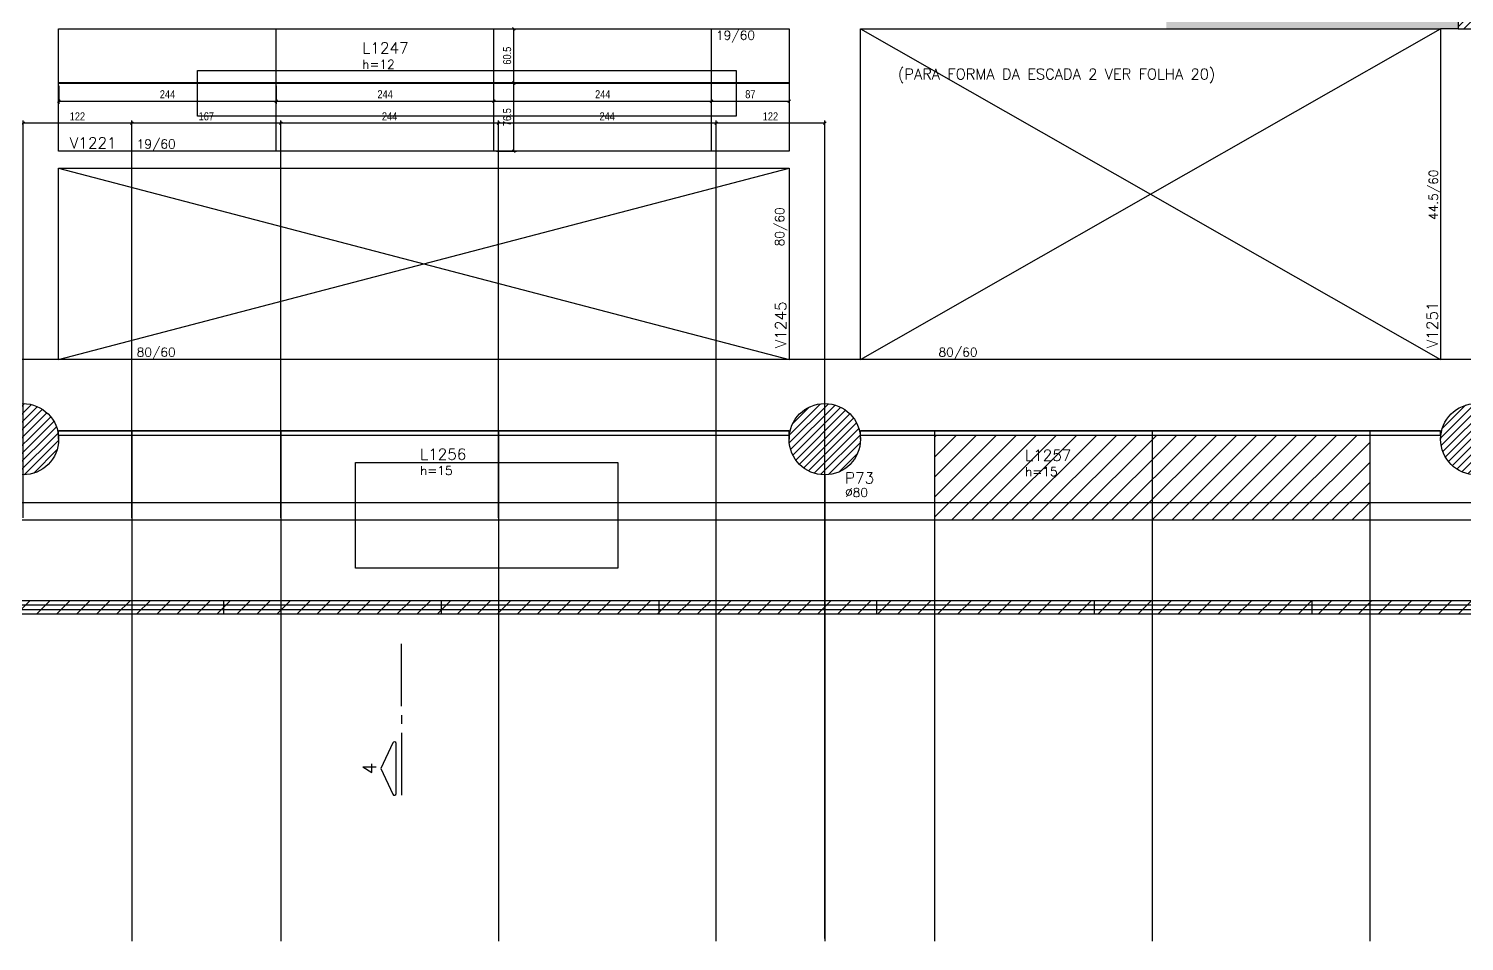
# Model space of a CAD drawing. Extents: x -3557 to 8661, y -614 to 3008.
# Drawn here: x -1396 to 214, y -532 to 492 of the extents above; entities that cross this region are included whole.
import ezdxf
from ezdxf.enums import TextEntityAlignment as Align

# ---------------------------------------------------------------- set-up
doc = ezdxf.new("R2010")
doc.units = 0
doc.linetypes.add('DASHED', pattern=[0.75, 0.5, -0.25])
for name, color, linetype in [('242', 12, 'Continuous'), ('71', 6, 'Continuous'), ('COTA', 241, 'Continuous'), ('F-CORTE-INDICAÇÃO', 4, 'Continuous'), ('F-LAJES', 3, 'Continuous'), ('F-LAJES-DIM', 2, 'Continuous'), ('F-LAJES-NOME', 4, 'Continuous'), ('F-PILARES-DIM', 172, 'Continuous'), ('F-PILARES-HACH', 174, 'Continuous'), ('F-PILARES-NOME', 170, 'Continuous'), ('F-PILARES-S', 170, 'Continuous'), ('F-TEXTO', 6, 'Continuous'), ('F-VIGAS', 3, 'Continuous'), ('F-VIGAS-DIM', 2, 'Continuous'), ('F-VIGAS-NOME', 4, 'Continuous'), ('F-VÃO', 1, 'Continuous'), ('Painéis', 200, 'Continuous'), ('SARR_2.2x7', 40, 'Continuous')]:
    doc.layers.add(name, color=color, linetype=linetype)
doc.layers.add('F-DESNIVEL-3', color=7, linetype='Continuous', true_color=0xd5c7ff)
doc.layers.add('Hachura', color=251, linetype='Continuous', lineweight=9)
doc.styles.add('COTA TECNICA-50', font='techl___.ttf', dxfattribs={"height": 9})
doc.styles.add('CP-TEXTO', font='romans.shx')
doc.styles.add('MCP', font='romans.shx')
doc.styles.add('ROMANS', font='romans.shx')
doc.dimstyles.new('COTA PAINEL-50', dxfattribs={"dimtxt": 9, "dimasz": 3, "dimexe": 3, "dimexo": 3, "dimgap": 3, "dimtad": 1, "dimdec": 1, "dimzin": 12, "dimdsep": 46, "dimtxsty": 'COTA TECNICA-50', "dimblk1": 'OBLIQUE', "dimblk2": 'OBLIQUE', "dimsah": 1, "dimcen": 0.9, "dimclrd": 4, "dimclre": 4, "dimclrt": 240, "dimadec": 1, "dimazin": 3, "dimtfac": 1, "dimtdec": 1, "dimtmove": 0, "dimatfit": 3, "dimfxl": 1, "dimtolj": 1, "dimtzin": 12, "dimarcsym": 0})
pattern_1 = [(45, (-2007.842, 515.9404), (-4.419417, 4.419417), [])]
pattern_2 = [(45, (-5980.992, -425.763), (-11.22532, 11.22532), [])]

# ---------------------------------------------------------------- blocks, each defined once
blk = doc.blocks.new('A$C272F5BA6')
at = {"layer": 'F-DESNIVEL-3', "linetype": 'Continuous'}
h = blk.add_hatch(color=256, dxfattribs=at)
h.dxf.hatch_style = 1
h.paths.add_polyline_path([(-74, 279), (-327, 279), (-355, 279), (-355, 155.5), (-327, 155.5), (-327, 19), (-326.9, 19), (-326.9, 0), (0, 0), (0, 19), (-74, 19)])
blk = doc.blocks.new('*U8')
at = {"layer": 'F-CORTE-INDICAÇÃO'}
for p, q in [((-100, 0), (-170, 0)), ((-80, 0), (-90, 0)), ((-70, 0), (0, 0))]:
    blk.add_line(p, q, dxfattribs=at)
blk.add_lwpolyline([(-112, 6, 0.802585), (-111.2, 9.8), (-140, 23.3), (-168.8, 9.8, 0.802585), (-168, 6)], format="xyb", close=True, dxfattribs=at)
at = {"layer": 'F-CORTE-INDICAÇÃO', "style": 'ROMANS'}
blk.add_attdef('CORTE', text='', height=15, dxfattribs=at).set_placement((-140, 35.8), align=Align.MIDDLE_CENTER)
at = {"layer": 'F-CORTE-INDICAÇÃO', "color": 2, "style": 'ROMANS'}
blk.add_attdef('FOLHA', text='', height=12, dxfattribs=at).set_placement((-140, -10), align=Align.MIDDLE_CENTER)
blk = doc.blocks.new('_Oblique')
at = {"color": 0, "linetype": 'ByBlock', "lineweight": -2}
blk.add_line((-0.5, -0.5), (0.5, 0.5), dxfattribs=at)
blk = doc.blocks.new('*D363')
at = {"layer": 'COTA', "color": 4, "lineweight": -2, "transparency": 16777216}
for p, q in [((-1362.3, 427.9), (-1362.3, 407.8)), ((-1118.3, 427.9), (-1118.3, 407.8)), ((-1362.3, 410.8), (-1118.3, 410.8))]:
    blk.add_line(p, q, dxfattribs=at)
at = {"layer": 'Defpoints', "color": 0, "transparency": 16777216}
for p in [(-1362.3, 430.9), (-1118.3, 430.9), (-1118.3, 410.8)]:
    blk.add_point(p, dxfattribs=at)
at = {"layer": 'COTA', "color": 4, "lineweight": -2, "transparency": 16777216, "xscale": 3, "yscale": 3, "zscale": 3, "rotation": 180}
blk.add_blockref('_Oblique', (-1362.3, 410.8), dxfattribs=at)
at = {"layer": 'COTA', "color": 4, "lineweight": -2, "transparency": 16777216, "xscale": 3, "yscale": 3, "zscale": 3}
blk.add_blockref('_Oblique', (-1118.3, 410.8), dxfattribs=at)
at = {"layer": 'COTA', "color": 240, "transparency": 16777216, "insert": (-1240.3, 418.4), "char_height": 9, "attachment_point": 5, "style": 'COTA TECNICA-50'}
blk.add_mtext('\\A1;244', dxfattribs=at)
blk = doc.blocks.new('*D344')
at = {"layer": 'COTA', "color": 4, "lineweight": -2, "transparency": 16777216}
for p, q in [((-1118.3, 427.9), (-1118.3, 407.8)), ((-1118.3, 410.8), (-874.3, 410.8))]:
    blk.add_line(p, q, dxfattribs=at)
at = {"layer": 'Defpoints', "color": 0, "transparency": 16777216}
for p in [(-1118.3, 430.9), (-874.3, 410.8), (-874.3, 410.8)]:
    blk.add_point(p, dxfattribs=at)
at = {"layer": 'COTA', "color": 4, "lineweight": -2, "transparency": 16777216, "xscale": 3, "yscale": 3, "zscale": 3, "rotation": 180}
blk.add_blockref('_Oblique', (-1118.3, 410.8), dxfattribs=at)
at = {"layer": 'COTA', "color": 4, "lineweight": -2, "transparency": 16777216, "xscale": 3, "yscale": 3, "zscale": 3}
blk.add_blockref('_Oblique', (-874.3, 410.8), dxfattribs=at)
at = {"layer": 'COTA', "color": 240, "transparency": 16777216, "insert": (-996.3, 418.4), "char_height": 9, "attachment_point": 5, "style": 'COTA TECNICA-50'}
blk.add_mtext('\\A1;244', dxfattribs=at)
blk = doc.blocks.new('*D345')
at = {"layer": 'COTA', "color": 4, "lineweight": -2, "transparency": 16777216}
blk.add_line((-874.3, 410.8), (-630.3, 410.8), dxfattribs=at)
at = {"layer": 'Defpoints', "color": 0, "transparency": 16777216}
for p in [(-874.3, 410.8), (-630.3, 410.8), (-630.3, 410.8)]:
    blk.add_point(p, dxfattribs=at)
at = {"layer": 'COTA', "color": 4, "lineweight": -2, "transparency": 16777216, "xscale": 3, "yscale": 3, "zscale": 3, "rotation": 180}
blk.add_blockref('_Oblique', (-874.3, 410.8), dxfattribs=at)
at = {"layer": 'COTA', "color": 4, "lineweight": -2, "transparency": 16777216, "xscale": 3, "yscale": 3, "zscale": 3}
blk.add_blockref('_Oblique', (-630.3, 410.8), dxfattribs=at)
at = {"layer": 'COTA', "color": 240, "transparency": 16777216, "insert": (-752.3, 418.4), "char_height": 9, "attachment_point": 5, "style": 'COTA TECNICA-50'}
blk.add_mtext('\\A1;244', dxfattribs=at)
blk = doc.blocks.new('*D346')
at = {"layer": 'COTA', "color": 4, "lineweight": -2, "transparency": 16777216}
blk.add_line((-630.3, 410.8), (-543.3, 410.8), dxfattribs=at)
at = {"layer": 'Defpoints', "color": 0, "transparency": 16777216}
for p in [(-630.3, 410.8), (-543.3, 410.8), (-543.3, 410.8)]:
    blk.add_point(p, dxfattribs=at)
at = {"layer": 'COTA', "color": 4, "lineweight": -2, "transparency": 16777216, "xscale": 3, "yscale": 3, "zscale": 3, "rotation": 180}
blk.add_blockref('_Oblique', (-630.3, 410.8), dxfattribs=at)
at = {"layer": 'COTA', "color": 4, "lineweight": -2, "transparency": 16777216, "xscale": 3, "yscale": 3, "zscale": 3}
blk.add_blockref('_Oblique', (-543.3, 410.8), dxfattribs=at)
at = {"layer": 'COTA', "color": 240, "transparency": 16777216, "insert": (-586.8, 418.4), "char_height": 9, "attachment_point": 5, "style": 'COTA TECNICA-50'}
blk.add_mtext('\\A1;87', dxfattribs=at)
blk = doc.blocks.new('*D347')
at = {"layer": 'COTA', "color": 4, "lineweight": -2, "transparency": 16777216}
for p, q in [((-871.3, 430.9), (-848.9, 430.9)), ((-851.9, 354.4), (-851.9, 430.9)), ((-871.3, 354.4), (-848.9, 354.4))]:
    blk.add_line(p, q, dxfattribs=at)
at = {"layer": 'Defpoints', "color": 0, "transparency": 16777216}
for p in [(-874.3, 430.9), (-851.9, 430.9), (-874.3, 354.4)]:
    blk.add_point(p, dxfattribs=at)
at = {"layer": 'COTA', "color": 4, "lineweight": -2, "transparency": 16777216, "xscale": 3, "yscale": 3, "zscale": 3}
for p, rotation in [((-851.9, 430.9), 90), ((-851.9, 354.4), 270)]:
    blk.add_blockref('_Oblique', p, dxfattribs=dict(at, rotation=rotation))
at = {"layer": 'COTA', "color": 240, "transparency": 16777216, "insert": (-859.5, 392.7), "char_height": 9, "attachment_point": 5, "rotation": 90, "style": 'COTA TECNICA-50'}
blk.add_mtext('\\A1;76.5', dxfattribs=at)
blk = doc.blocks.new('*D348')
at = {"layer": 'COTA', "color": 4, "lineweight": -2, "transparency": 16777216}
for p, q in [((-871.3, 491.9), (-848.9, 491.9)), ((-851.9, 431.4), (-851.9, 491.9)), ((-871.3, 431.4), (-848.9, 431.4))]:
    blk.add_line(p, q, dxfattribs=at)
at = {"layer": 'Defpoints', "color": 0, "transparency": 16777216}
for p in [(-874.3, 491.9), (-851.9, 491.9), (-874.3, 431.4)]:
    blk.add_point(p, dxfattribs=at)
at = {"layer": 'COTA', "color": 4, "lineweight": -2, "transparency": 16777216, "xscale": 3, "yscale": 3, "zscale": 3}
for p, rotation in [((-851.9, 491.9), 90), ((-851.9, 431.4), 270)]:
    blk.add_blockref('_Oblique', p, dxfattribs=dict(at, rotation=rotation))
at = {"layer": 'COTA', "color": 240, "transparency": 16777216, "insert": (-859.5, 461.7), "char_height": 9, "attachment_point": 5, "rotation": 90, "style": 'COTA TECNICA-50'}
blk.add_mtext('\\A1;60.5', dxfattribs=at)
blk = doc.blocks.new('*D412')
at = {"layer": 'COTA', "color": 4, "lineweight": -2, "transparency": 16777216}
for p, q in [((-625.3, -56.6), (-625.3, 389)), ((-503.3, -528.9), (-503.3, 389)), ((-503.3, 386), (-625.3, 386))]:
    blk.add_line(p, q, dxfattribs=at)
at = {"layer": 'Defpoints', "color": 0, "transparency": 16777216}
for p in [(-625.3, 386), (-625.3, -59.6), (-503.3, -531.9)]:
    blk.add_point(p, dxfattribs=at)
at = {"layer": 'COTA', "color": 4, "lineweight": -2, "transparency": 16777216, "xscale": 3, "yscale": 3, "zscale": 3, "rotation": 180}
blk.add_blockref('_Oblique', (-625.3, 386), dxfattribs=at)
at = {"layer": 'COTA', "color": 4, "lineweight": -2, "transparency": 16777216, "xscale": 3, "yscale": 3, "zscale": 3}
blk.add_blockref('_Oblique', (-503.3, 386), dxfattribs=at)
at = {"layer": 'COTA', "color": 240, "transparency": 16777216, "insert": (-564.3, 393.6), "char_height": 9, "attachment_point": 5, "style": 'COTA TECNICA-50'}
blk.add_mtext('\\A1;122', dxfattribs=at)
blk = doc.blocks.new('*D413')
at = {"layer": 'COTA', "color": 4, "lineweight": -2, "transparency": 16777216}
for p, q in [((-869.3, -56.6), (-869.3, 389)), ((-625.3, -56.6), (-625.3, 389)), ((-625.3, 386), (-869.3, 386))]:
    blk.add_line(p, q, dxfattribs=at)
at = {"layer": 'Defpoints', "color": 0, "transparency": 16777216}
for p in [(-869.3, 386), (-869.3, -59.6), (-625.3, -59.6)]:
    blk.add_point(p, dxfattribs=at)
at = {"layer": 'COTA', "color": 4, "lineweight": -2, "transparency": 16777216, "xscale": 3, "yscale": 3, "zscale": 3, "rotation": 180}
blk.add_blockref('_Oblique', (-869.3, 386), dxfattribs=at)
at = {"layer": 'COTA', "color": 4, "lineweight": -2, "transparency": 16777216, "xscale": 3, "yscale": 3, "zscale": 3}
blk.add_blockref('_Oblique', (-625.3, 386), dxfattribs=at)
at = {"layer": 'COTA', "color": 240, "transparency": 16777216, "insert": (-747.3, 393.6), "char_height": 9, "attachment_point": 5, "style": 'COTA TECNICA-50'}
blk.add_mtext('\\A1;244', dxfattribs=at)
blk = doc.blocks.new('*D398')
at = {"layer": 'COTA', "color": 4, "lineweight": -2, "transparency": 16777216}
for p, q in [((-1113.3, -56.6), (-1113.3, 389)), ((-869.3, -56.6), (-869.3, 389)), ((-869.3, 386), (-1113.3, 386))]:
    blk.add_line(p, q, dxfattribs=at)
at = {"layer": 'Defpoints', "color": 0, "transparency": 16777216}
for p in [(-1113.3, 386), (-1113.3, -59.6), (-869.3, -59.6)]:
    blk.add_point(p, dxfattribs=at)
at = {"layer": 'COTA', "color": 4, "lineweight": -2, "transparency": 16777216, "xscale": 3, "yscale": 3, "zscale": 3, "rotation": 180}
blk.add_blockref('_Oblique', (-1113.3, 386), dxfattribs=at)
at = {"layer": 'COTA', "color": 4, "lineweight": -2, "transparency": 16777216, "xscale": 3, "yscale": 3, "zscale": 3}
blk.add_blockref('_Oblique', (-869.3, 386), dxfattribs=at)
at = {"layer": 'COTA', "color": 240, "transparency": 16777216, "insert": (-991.3, 393.6), "char_height": 9, "attachment_point": 5, "style": 'COTA TECNICA-50'}
blk.add_mtext('\\A1;244', dxfattribs=at)
blk = doc.blocks.new('*D399')
at = {"layer": 'COTA', "color": 4, "lineweight": -2, "transparency": 16777216}
for p, q in [((-1280.3, -56.6), (-1280.3, 389)), ((-1113.3, -56.6), (-1113.3, 389)), ((-1113.3, 386), (-1280.3, 386))]:
    blk.add_line(p, q, dxfattribs=at)
at = {"layer": 'Defpoints', "color": 0, "transparency": 16777216}
for p in [(-1280.3, 386), (-1280.3, -59.6), (-1113.3, -59.6)]:
    blk.add_point(p, dxfattribs=at)
at = {"layer": 'COTA', "color": 4, "lineweight": -2, "transparency": 16777216, "xscale": 3, "yscale": 3, "zscale": 3, "rotation": 180}
blk.add_blockref('_Oblique', (-1280.3, 386), dxfattribs=at)
at = {"layer": 'COTA', "color": 4, "lineweight": -2, "transparency": 16777216, "xscale": 3, "yscale": 3, "zscale": 3}
blk.add_blockref('_Oblique', (-1113.3, 386), dxfattribs=at)
at = {"layer": 'COTA', "color": 240, "transparency": 16777216, "insert": (-1196.8, 393.6), "char_height": 9, "attachment_point": 5, "style": 'COTA TECNICA-50'}
blk.add_mtext('\\A1;167', dxfattribs=at)
blk = doc.blocks.new('*D400')
at = {"layer": 'COTA', "color": 4, "lineweight": -2, "transparency": 16777216}
for p, q in [((-1402.3, -56.6), (-1402.3, 389)), ((-1280.3, -56.6), (-1280.3, 389)), ((-1280.3, 386), (-1402.3, 386))]:
    blk.add_line(p, q, dxfattribs=at)
at = {"layer": 'Defpoints', "color": 0, "transparency": 16777216}
for p in [(-1402.3, 386), (-1402.3, -59.6), (-1280.3, -59.6)]:
    blk.add_point(p, dxfattribs=at)
at = {"layer": 'COTA', "color": 4, "lineweight": -2, "transparency": 16777216, "xscale": 3, "yscale": 3, "zscale": 3, "rotation": 180}
blk.add_blockref('_Oblique', (-1402.3, 386), dxfattribs=at)
at = {"layer": 'COTA', "color": 4, "lineweight": -2, "transparency": 16777216, "xscale": 3, "yscale": 3, "zscale": 3}
blk.add_blockref('_Oblique', (-1280.3, 386), dxfattribs=at)
at = {"layer": 'COTA', "color": 240, "transparency": 16777216, "insert": (-1341.3, 393.6), "char_height": 9, "attachment_point": 5, "style": 'COTA TECNICA-50'}
blk.add_mtext('\\A1;122', dxfattribs=at)

msp = doc.modelspace()

# ---------------------------------------------------------------- hatches: boundary and pattern name
at = {"layer": 'F-PILARES-HACH', "linetype": 'Continuous'}
h = msp.add_hatch(dxfattribs=at)
h.set_pattern_fill('ANSI31', color=256, scale=50, style=0)
h.set_pattern_definition(pattern_1)
h.paths.add_polyline_path([(206.66, 491.94), (231.66, 491.94), (231.66, 650.94), (206.66, 650.94)], flags=16)
h = msp.add_hatch(dxfattribs=at)
h.set_pattern_fill('ANSI31', color=256, scale=50)
h.set_pattern_definition(pattern_1)
edge = h.paths.add_edge_path()
edge.add_arc((-1402.34, 31.44), 40, 0, 360)
h = msp.add_hatch(dxfattribs=at)
h.set_pattern_fill('ANSI31', color=256, scale=50)
h.set_pattern_definition(pattern_1)
edge = h.paths.add_edge_path()
edge.add_arc((-503.34, 31.44), 40, 0, 360)
h = msp.add_hatch(dxfattribs=at)
h.set_pattern_fill('ANSI31', color=256, scale=50)
h.set_pattern_definition(pattern_1)
edge = h.paths.add_edge_path()
edge.add_arc((227.16, 31.44), 40, 0, 360)
at = {"layer": 'Hachura', "linetype": 'ByBlock'}
h = msp.add_hatch(dxfattribs=at)
h.set_pattern_fill('ANSI31', color=256, scale=5)
h.set_pattern_definition(pattern_2)
h.paths.add_polyline_path([(-380.34, 35.94), (-380.34, -39.56), (-136.34, -39.56), (-136.34, 35.94)])
h.paths.add_polyline_path([(-136.34, -59.56), (-136.34, -39.56), (-380.34, -39.56), (-380.34, -59.56)])
h.paths.add_polyline_path([(107.66, -59.56), (107.66, -39.56), (-136.34, -39.56), (-136.34, -59.56)])
h.paths.add_polyline_path([(107.66, -39.56), (107.66, 35.94), (-136.34, 35.94), (-136.34, -39.56)])
h = msp.add_hatch(dxfattribs=at)
h.set_pattern_fill('ANSI31', color=256, scale=5)
h.set_pattern_definition(pattern_2)
h.paths.add_polyline_path([(1018.66, -149.5), (1018.66, -164.5), (1262.66, -164.5), (1262.66, -149.5)])
h.paths.add_polyline_path([(774.66, -149.5), (774.66, -164.5), (1018.66, -164.5), (1018.66, -149.5)])
h.paths.add_polyline_path([(530.66, -149.5), (530.66, -164.5), (774.66, -164.5), (774.66, -149.5)])
h.paths.add_polyline_path([(530.66, -164.5), (530.66, -149.5), (286.66, -149.5), (286.66, -164.5)])
h.paths.add_polyline_path([(42.66, -149.5), (42.66, -164.5), (286.66, -164.5), (286.66, -149.5)])
h.paths.add_polyline_path([(-201.34, -149.5), (-201.34, -164.5), (42.66, -164.5), (42.66, -149.5)])
h.paths.add_polyline_path([(-445.34, -149.5), (-445.34, -164.5), (-201.34, -164.5), (-201.34, -149.5)])
h.paths.add_polyline_path([(-445.34, -164.5), (-445.34, -149.5), (-689.34, -149.5), (-689.34, -164.5)])
h.paths.add_polyline_path([(-933.34, -149.5), (-933.34, -164.5), (-689.34, -164.5), (-689.34, -149.5)])
h.paths.add_polyline_path([(-933.34, -164.5), (-933.34, -149.5), (-1177.34, -149.5), (-1177.34, -164.5)])
h.paths.add_polyline_path([(-1421.34, -149.5), (-1421.34, -164.5), (-1177.34, -164.5), (-1177.34, -149.5)])
h.paths.add_polyline_path([(-1421.34, -164.5), (-1421.34, -149.5), (-1665.34, -149.5), (-1665.34, -164.5)])

# ---------------------------------------------------------------- linework, layer by layer
at = {"layer": '242', "linetype": 'Continuous'}
msp.add_line((-503.34, 31.44), (-503.34, 31.44), dxfattribs=at)
at = {"layer": '71', "color": 1, "linetype": 'DASHED'}
for p, q in [((-1362.34, 35.94), (-1362.34, 40.94)), ((-543.34, 40.94), (-1362.34, 40.94)), ((-1362.34, 35.94), (-543.34, 35.94)), ((-543.34, 35.94), (-543.34, 40.94)), ((-463.34, 35.94), (-463.34, 40.94)), ((187.16, 40.94), (-463.34, 40.94)), ((-463.34, 35.94), (187.16, 35.94)), ((187.16, 35.94), (187.16, 40.94))]:
    msp.add_line(p, q, dxfattribs=at)
at = {"layer": 'COTA'}
for points in [[(-1206.79, 445.18), (-602.65, 445.18), (-602.65, 393.68), (-1206.79, 393.68)], [(-1029.64, 5.47), (-735.22, 5.47), (-735.22, -113.3), (-1029.64, -113.3)]]:
    msp.add_lwpolyline(points, close=True, dxfattribs=at)
at = {"layer": 'F-DESNIVEL-3', "linetype": 'Continuous'}
msp.add_solid([(139.66, 491.94), (-120.24, 491.94), (139.66, 491.94)], dxfattribs=at)
at = {"layer": 'F-LAJES', "linetype": 'Continuous'}
msp.add_line((-3480.58, -39.56), (1251.66, -39.56), dxfattribs=at)
at = {"layer": 'F-PILARES-S', "linetype": 'Continuous'}
msp.add_lwpolyline([(206.66, 491.94), (231.66, 491.94), (231.66, 650.94), (206.66, 650.94), (206.66, 491.94)], dxfattribs=at)
for centre in [(-1402.34, 31.44), (-503.34, 31.44), (227.16, 31.44)]:
    msp.add_circle(centre, 40, dxfattribs=at)
at = {"layer": 'F-VIGAS'}
for points in [[(-1362.34, 491.94), (-722.34, 491.94)], [(-1362.34, 354.44), (-1362.34, 491.94)], [(-722.34, 491.94), (-543.34, 491.94)], [(-543.34, 491.94), (-543.34, 354.44)], [(-463.34, 491.94), (-120.34, 491.94)], [(-463.34, 344.94), (-463.34, 491.94)], [(-120.24, 491.94), (187.16, 491.94)], [(187.16, 491.94), (187.16, 409.44)], [(206.66, 491.94), (187.16, 491.94)], [(187.16, 409.44), (187.16, 120.94)], [(-543.34, 354.44), (-1362.34, 354.44)], [(-463.34, 120.94), (-463.34, 344.94)], [(-1362.34, 120.94), (-1362.34, 335.44)], [(-1362.34, 335.44), (-543.34, 335.44)], [(-543.34, 335.44), (-543.34, 120.94)], [(-1362.34, 120.94), (-1442.34, 120.94)], [(-543.34, 120.94), (-1362.34, 120.94)], [(-463.34, 120.94), (-543.34, 120.94)], [(187.16, 120.94), (-463.34, 120.94)], [(231.66, 120.94), (187.16, 120.94)], [(-1362.34, 40.94), (-543.34, 40.94)], [(-1362.34, 31.44), (-1362.34, 40.94)], [(-543.34, 40.94), (-543.34, 31.44)], [(-463.34, 40.94), (187.16, 40.94)], [(-463.34, 31.44), (-463.34, 40.94)], [(187.16, 40.94), (187.16, 31.44)]]:
    msp.add_lwpolyline(points, dxfattribs=at)
at = {"layer": 'F-VÃO'}
for p, q in [((-463.34, 120.94), (187.16, 491.94)), ((-463.34, 491.94), (187.16, 120.94)), ((-1362.34, 120.94), (-543.34, 335.44)), ((-1362.34, 335.44), (-543.34, 120.94))]:
    msp.add_line(p, q, dxfattribs=at)
at = {"layer": 'Painéis'}
for p, q in [((-1280.34, 40.94), (-1280.34, -531.86)), ((-1113.34, 40.94), (-1113.34, -531.86)), ((-869.34, 40.94), (-869.34, -531.86)), ((-625.34, 40.94), (-625.34, -531.86)), ((-380.34, 40.94), (-380.34, -531.86)), ((-136.34, 40.94), (-136.34, -531.86)), ((107.66, 40.94), (107.66, -531.86)), ((-503.34, -8.56), (-503.34, -531.86)), ((1271.66, -59.56), (-3307.34, -59.56)), ((-3318.34, -149.5), (1262.66, -149.5)), ((-1177.34, -149.5), (-1177.34, -164.5)), ((-933.34, -149.5), (-933.34, -164.5)), ((-689.34, -149.5), (-689.34, -164.5)), ((-445.34, -149.5), (-445.34, -164.5)), ((-201.34, -149.5), (-201.34, -164.5)), ((42.66, -149.5), (42.66, -164.5)), ((-3318.34, -164.5), (1262.66, -164.5))]:
    msp.add_line(p, q, dxfattribs=at)
for points in [[(-1118.34, 354.44), (-1118.34, 491.94)], [(-874.34, 354.44), (-874.34, 491.94)], [(-630.34, 354.44), (-630.34, 491.94)], [(-1362.34, 431.44), (-543.34, 431.44)], [(-1362.34, 430.94), (-543.34, 430.94)]]:
    msp.add_lwpolyline(points, dxfattribs=at)
at = {"layer": 'SARR_2.2x7'}
for p, q in [((-1421.34, -154.5), (-1177.34, -154.5)), ((-1421.34, -159.5), (-1177.34, -159.5)), ((-1177.34, -154.5), (-933.34, -154.5)), ((-1177.34, -159.5), (-933.34, -159.5)), ((-933.34, -154.5), (-689.34, -154.5)), ((-933.34, -159.5), (-689.34, -159.5)), ((-689.34, -154.5), (-445.34, -154.5)), ((-689.34, -159.5), (-445.34, -159.5)), ((-445.34, -154.5), (-201.34, -154.5)), ((-445.34, -159.5), (-201.34, -159.5)), ((-201.34, -154.5), (42.66, -154.5)), ((-201.34, -159.5), (42.66, -159.5)), ((42.66, -154.5), (286.66, -154.5)), ((42.66, -159.5), (286.66, -159.5))]:
    msp.add_line(p, q, dxfattribs=at)

# ---------------------------------------------------------------- block references
at = {"linetype": 'Continuous'}
msp.add_blockref('A$C272F5BA6', (206.66, 491.94), dxfattribs=at)
at = {"layer": 'F-CORTE-INDICAÇÃO', "linetype": 'Continuous'}
ref = msp.add_blockref('*U8', (-977.91, -198.07), dxfattribs=dict(at, rotation=90))
ref.add_attrib('CORTE', '4', dxfattribs={"height": 15, "rotation": 90, "style": 'ROMANS'}).set_placement((-1013.68, -338.07), align=Align.MIDDLE_CENTER)

# ---------------------------------------------------------------- texts
at = {"layer": 'F-LAJES-DIM', "linetype": 'Continuous', "style": 'MCP'}
for s, p in [('h=12', (-1021.94, 447.04)), ('h=15', (-957.12, -8.71)), ('h=15', (-278.8, -9.89))]:
    msp.add_text(s, height=10, dxfattribs=at).set_placement(p)
at = {"layer": 'F-LAJES-NOME', "linetype": 'Continuous', "style": 'MCP'}
for s, p in [('L1247', (-1021.94, 464.04)), ('L1256', (-957.12, 8.29)), ('L1257', (-278.8, 7.11))]:
    msp.add_text(s, height=12.5, dxfattribs=at).set_placement(p)
at = {"layer": 'F-PILARES-DIM', "linetype": 'Continuous', "style": 'MCP'}
msp.add_text('%%c80', height=10, dxfattribs=at).set_placement((-480.63, -33.32))
at = {"layer": 'F-PILARES-NOME', "linetype": 'Continuous', "style": 'MCP'}
msp.add_text('P73', height=12.5, dxfattribs=at).set_placement((-480.63, -18.32))
at = {"layer": 'F-TEXTO', "color": 3, "insert": (-559.75, 446.96), "char_height": 12, "width": 687.5204, "attachment_point": 1, "style": 'CP-TEXTO'}
msp.add_mtext('\\pi138.33165;(PARA FORMA DA ESCADA 2 VER FOLHA 20)', dxfattribs=at)
at = {"layer": 'F-VIGAS-DIM', "linetype": 'Continuous', "style": 'MCP'}
for s, p in [('19/60', (-625.34, 479.64)), ('19/60', (-1274.84, 357.57)), ('80/60', (-1274.84, 124.07)), ('80/60', (-375.84, 124.07))]:
    msp.add_text(s, height=10, dxfattribs=at).set_placement(p)
for s, p in [('44.5/60', (184.03, 277.37)), ('80/60', (-548.9, 247.83))]:
    msp.add_text(s, height=10, rotation=90, dxfattribs=at).set_placement(p)
at = {"layer": 'F-VIGAS-NOME', "linetype": 'Continuous', "style": 'MCP'}
msp.add_text('V1221', height=12.5, dxfattribs=at).set_placement((-1349.84, 357.57))
for s, p in [('V1245', (-546.47, 133.44)), ('V1251', (184.03, 133.44))]:
    msp.add_text(s, height=12.5, rotation=90, dxfattribs=at).set_placement(p)

# ---------------------------------------------------------------- dimensions: what is measured, and where the dimension line sits
at = {"layer": 'COTA'}
for base, p1, p2, picture, middle in [((-851.91, 491.94), (-874.34, 431.44), (-874.34, 491.94), '*D348', (-859.51, 461.69)), ((-851.91, 430.94), (-874.34, 354.44), (-874.34, 430.94), '*D347', (-859.51, 392.69))]:
    dim = msp.add_linear_dim(base=base, p1=p1, p2=p2, angle=90, dimstyle='COTA PAINEL-50', dxfattribs=at)
    dim.commit()
    dim.dimension.update_dxf_attribs({"geometry": picture, "text_midpoint": middle})
for base, p1, p2, picture, middle in [((-1118.34, 410.81), (-1362.34, 430.94), (-1118.34, 430.94), '*D363', (-1240.34, 418.38)), ((-625.34, 386.01), (-503.34, -531.86), (-625.34, -59.56), '*D412', (-564.34, 393.56))]:
    dim = msp.add_linear_dim(base=base, p1=p1, p2=p2, dimstyle='COTA PAINEL-50', dxfattribs=at)
    dim.commit()
    dim.dimension.update_dxf_attribs({"geometry": picture, "text_midpoint": middle})
for base, p1, p2, picture, middle in [((-874.34, 410.81), (-1118.34, 430.94), (-874.34, 410.81), '*D344', (-996.34, 418.38)), ((-630.34, 410.81), (-874.34, 410.81), (-630.34, 410.81), '*D345', (-752.34, 418.38)), ((-543.34, 410.81), (-630.34, 410.81), (-543.34, 410.81), '*D346', (-586.84, 418.4)), ((-1402.34, 386.01), (-1280.34, -59.56), (-1402.34, -59.56), '*D400', (-1341.34, 393.56)), ((-1280.34, 386.01), (-1113.34, -59.56), (-1280.34, -59.56), '*D399', (-1196.84, 393.6)), ((-1113.34, 386.01), (-869.34, -59.56), (-1113.34, -59.56), '*D398', (-991.34, 393.57)), ((-869.34, 386.01), (-625.34, -59.56), (-869.34, -59.56), '*D413', (-747.34, 393.57))]:
    dim = msp.add_linear_dim(base=base, p1=p1, p2=p2, dimstyle='COTA PAINEL-50', override={"dimtmove": 1}, dxfattribs=at)
    dim.commit()
    dim.dimension.update_dxf_attribs({"geometry": picture, "text_midpoint": middle})

doc.saveas('drawing.dxf')
